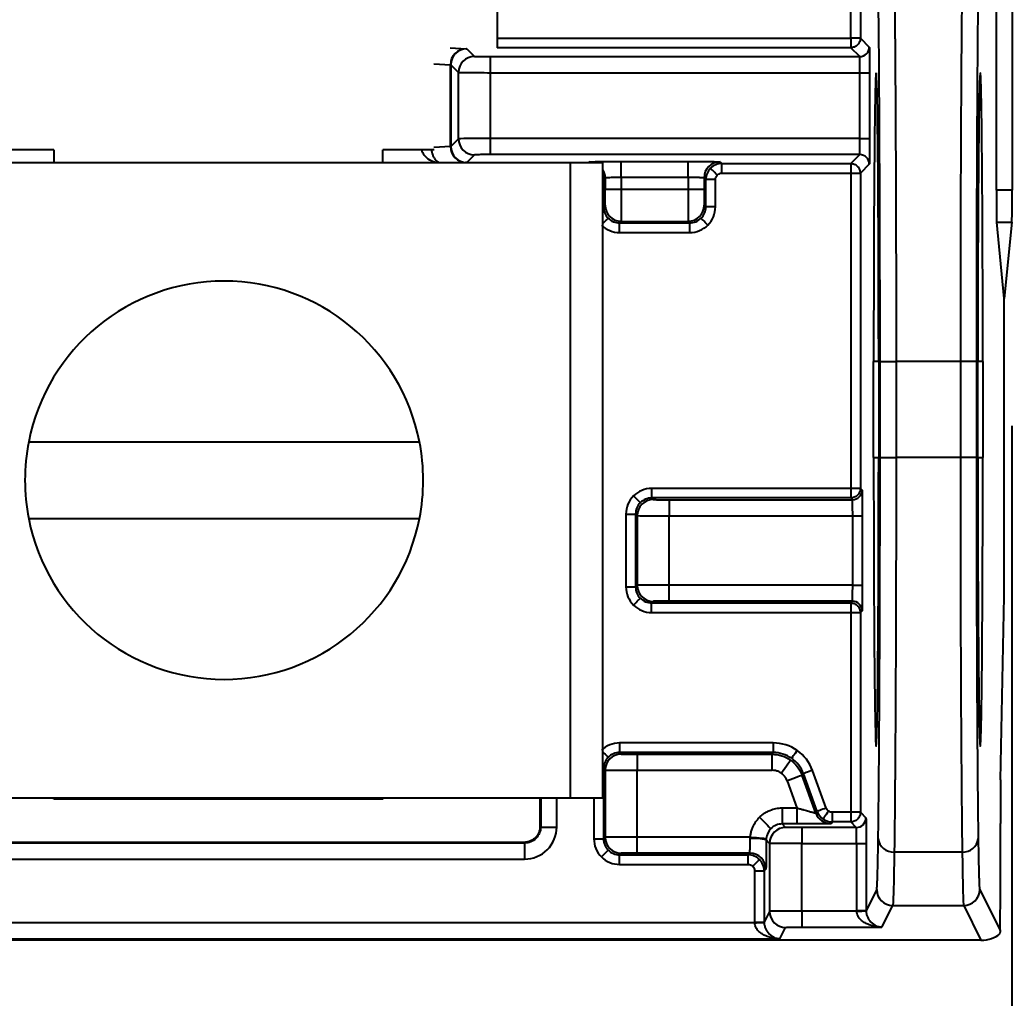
# Model space of a CAD drawing. Header units: inches. Extents: x 897.4 to 914.4, y -8.5 to 2.5.
# Drawn here: x 903.732 to 904.341, y -1.796 to -1.196 of the extents above; entities that cross this region are included whole.
import ezdxf

# ---------------------------------------------------------------- set-up
doc = ezdxf.new("R2010")
doc.units = ezdxf.units.IN
doc.header["$LTSCALE"] = 4
doc.header["$MEASUREMENT"] = 0
doc.layers.get('0').update_dxf_attribs({"linetype": 'CONTINUOUS'})
doc.layers.get('DEFPOINTS').update_dxf_attribs({"linetype": 'CONTINUOUS'})
doc.layers.add('DIMENSIONS', color=140, linetype='CONTINUOUS')
doc.styles.get("Standard").update_dxf_attribs({"font": 'romans.shx'})
doc.dimstyles.get("Standard").update_dxf_attribs({"dimtxt": 0.15, "dimasz": 0.18, "dimexe": 0.0625, "dimexo": 0.125, "dimgap": 0.0625, "dimtad": 0, "dimtih": 1, "dimtoh": 1, "dimzin": 0, "dimdsep": 46, "dimtxsty": 'Standard', "dimcen": 0.09, "dimadec": 0, "dimazin": 0, "dimtfac": 1, "dimtofl": 0, "dimtmove": 0, "dimatfit": 3, "dimfxl": 1, "dimtolj": 1, "dimtzin": 0, "dimarcsym": 0})

# ---------------------------------------------------------------- blocks, each defined once
blk = doc.blocks.new('*D8')
at = {"layer": 'DEFPOINTS', "color": 0}
for p in [(904.34103, -1.3197), (901.40848, -1.3252), (904.34103, -3.02097)]:
    blk.add_point(p, dxfattribs=at)
at = {"layer": 'DIMENSIONS', "color": 0, "lineweight": -2}
for p, q in [((904.34103, -1.4447), (904.34103, -3.08347)), ((901.40848, -1.4502), (901.40848, -3.08347)), ((901.58848, -3.02097), (902.40511, -3.02097)), ((904.16103, -3.02097), (903.3444, -3.02097))]:
    blk.add_line(p, q, dxfattribs=at)
at = {"layer": 'DIMENSIONS', "color": 0}
for points in [[(901.58848, -2.99097), (901.58848, -3.05097), (901.40848, -3.02097)], [(904.16103, -2.99097), (904.16103, -3.05097), (904.34103, -3.02097)]]:
    blk.add_solid(points, dxfattribs=at)
at = {"layer": 'DIMENSIONS', "color": 0, "insert": (902.87475, -3.02097), "char_height": 0.15, "attachment_point": 5}
blk.add_mtext('\\A1;2.93\\P [74.5]', dxfattribs=at)

msp = doc.modelspace()

# ---------------------------------------------------------------- linework, layer by layer
for p, q in [((904.24209, -1.20674), (904.24209, -1.07102)), ((904.248, -1.07102), (904.248, -1.20674)), ((904.33154, -1.30009), (904.33154, -1.14198)), ((904.34119, -1.14198), (904.34119, -1.30009)), ((904.02509, -1.18403), (904.02509, -1.21273)), ((904.02509, -1.20674), (904.24209, -1.20674)), ((904.248, -1.20674), (904.24209, -1.20674)), ((904.24209, -1.20674), (904.24209, -1.21264)), ((904.248, -1.20674), (904.25348, -1.21222)), ((903.9961, -1.21273), (904.00606, -1.21331)), ((904.00638, -1.21335), (904.01108, -1.21804)), ((904.02092, -1.22797), (904.02092, -1.21813)), ((904.02092, -1.21813), (904.24758, -1.21813)), ((904.24209, -1.21264), (904.02509, -1.21264)), ((904.24758, -1.21813), (904.24209, -1.21264)), ((903.98616, -1.22256), (903.99632, -1.22315)), ((903.99632, -1.27325), (903.99632, -1.22315)), ((903.99654, -1.22319), (904.00123, -1.22789)), ((903.99654, -1.22319), (903.99654, -1.27321)), ((904.00123, -1.26851), (904.00123, -1.22789)), ((904.02092, -1.26843), (904.02092, -1.22797)), ((904.02092, -1.22797), (904.24772, -1.22797)), ((904.24772, -1.22797), (904.25362, -1.22797)), ((904.24772, -1.26843), (904.24772, -1.22797)), ((904.25362, -1.22797), (904.25362, -1.26843)), ((903.99632, -1.27325), (903.98616, -1.27384)), ((904.00123, -1.26851), (903.99654, -1.27321)), ((904.24772, -1.26843), (904.02092, -1.26843)), ((904.02092, -1.27827), (904.02092, -1.26843)), ((904.24772, -1.26843), (904.25362, -1.26843)), ((903.75285, -1.27537), (903.72138, -1.27537)), ((903.75285, -1.27537), (903.75285, -1.28312)), ((903.98628, -1.27537), (903.95482, -1.27537)), ((903.95482, -1.28312), (903.95482, -1.27537)), ((904.01108, -1.27836), (904.00638, -1.28305)), ((904.24758, -1.27827), (904.02092, -1.27827)), ((904.24209, -1.28376), (904.24758, -1.27827)), ((903.64495, -1.28312), (904.0698, -1.28312)), ((904.00606, -1.28309), (904.00548, -1.28312)), ((904.0698, -1.28312), (904.0698, -1.67312)), ((904.0698, -1.28312), (904.08987, -1.28312)), ((904.08109, -1.28312), (904.08152, -1.28269)), ((904.08987, -1.67312), (904.08987, -1.28312)), ((904.10121, -1.28252), (904.14218, -1.28252)), ((904.10121, -1.29236), (904.10121, -1.28252)), ((904.14218, -1.29236), (904.14218, -1.28252)), ((904.16187, -1.28269), (904.16293, -1.28376)), ((904.16293, -1.28376), (904.24209, -1.28376)), ((904.16293, -1.28966), (904.16293, -1.28376)), ((904.24209, -1.28376), (904.24209, -1.28966)), ((904.25348, -1.28418), (904.248, -1.28966)), ((904.16293, -1.28966), (904.24209, -1.28966)), ((904.24209, -1.28966), (904.248, -1.28966)), ((904.24209, -1.28966), (904.24209, -1.48312)), ((904.248, -1.28966), (904.248, -1.48312)), ((904.08987, -1.2936), (904.0903, -1.2936)), ((904.09137, -1.29253), (904.0903, -1.2936)), ((904.0903, -1.2936), (904.0903, -1.31035)), ((904.09137, -1.29253), (904.09137, -1.29953)), ((904.14218, -1.29236), (904.10121, -1.29236)), ((904.10121, -1.29236), (904.10121, -1.29953)), ((904.14218, -1.29236), (904.14218, -1.29953)), ((904.15202, -1.29253), (904.15202, -1.29953)), ((904.15309, -1.2936), (904.15202, -1.29253)), ((904.15309, -1.31035), (904.15309, -1.2936)), ((904.159, -1.2936), (904.15309, -1.2936)), ((904.159, -1.31035), (904.159, -1.2936)), ((904.09137, -1.29953), (904.10121, -1.29953)), ((904.10121, -1.29953), (904.14218, -1.29953)), ((904.14218, -1.29953), (904.15202, -1.29953)), ((904.34119, -1.30009), (904.33154, -1.30009)), ((904.0903, -1.31035), (904.09128, -1.30937)), ((904.15211, -1.30937), (904.15309, -1.31035)), ((904.08987, -1.31035), (904.0903, -1.31035)), ((904.159, -1.31035), (904.15309, -1.31035)), ((904.10014, -1.3202), (904.10112, -1.31922)), ((904.10014, -1.3202), (904.14325, -1.3202)), ((904.10014, -1.3261), (904.10014, -1.3202)), ((904.10112, -1.31922), (904.14227, -1.31922)), ((904.14227, -1.31922), (904.14325, -1.3202)), ((904.14325, -1.3261), (904.14325, -1.3202)), ((904.33636, -1.36649), (904.3317, -1.3197)), ((904.3317, -1.3197), (904.34103, -1.3197)), ((904.34103, -1.3197), (904.33636, -1.36649)), ((904.10014, -1.3261), (904.14325, -1.3261)), ((904.33636, -1.5227), (904.33636, -1.36649)), ((904.25615, -1.46425), (904.25615, -1.4052)), ((904.25924, -1.4052), (904.25615, -1.4052)), ((904.25924, -1.4052), (904.25924, -1.46425)), ((904.2601, -1.46425), (904.2601, -1.4052)), ((904.2601, -1.4052), (904.26994, -1.4052)), ((904.26994, -1.4052), (904.26994, -1.46425)), ((904.30938, -1.4052), (904.26994, -1.4052)), ((904.30938, -1.4052), (904.30938, -1.46425)), ((904.31922, -1.4052), (904.30938, -1.4052)), ((904.31922, -1.4052), (904.31922, -1.46425)), ((904.32008, -1.46425), (904.32008, -1.4052)), ((904.32317, -1.4052), (904.32008, -1.4052)), ((904.32317, -1.4052), (904.32317, -1.46425)), ((903.73743, -1.4545), (903.97731, -1.4545)), ((904.25615, -1.46425), (904.25924, -1.46425)), ((904.2601, -1.46425), (904.26994, -1.46425)), ((904.30938, -1.46425), (904.26994, -1.46425)), ((904.31922, -1.46425), (904.30938, -1.46425)), ((904.32008, -1.46425), (904.32317, -1.46425)), ((904.11985, -1.48312), (904.11985, -1.48902)), ((904.24209, -1.48312), (904.11985, -1.48312)), ((904.24209, -1.48312), (904.24209, -1.48902)), ((904.248, -1.48312), (904.24209, -1.48312)), ((904.248, -1.48312), (904.24907, -1.48418)), ((904.11985, -1.48902), (904.12083, -1.49)), ((904.24209, -1.48902), (904.11985, -1.48902)), ((904.13067, -1.49009), (904.13067, -1.49993)), ((904.13067, -1.49009), (904.24316, -1.49009)), ((904.24316, -1.49009), (904.24209, -1.48902)), ((903.97731, -1.50174), (903.73743, -1.50174)), ((904.1041, -1.49886), (904.1041, -1.5436)), ((904.1041, -1.49886), (904.11001, -1.49886)), ((904.11001, -1.49886), (904.11099, -1.49985)), ((904.11001, -1.49886), (904.11001, -1.5436)), ((904.11099, -1.49985), (904.11099, -1.54262)), ((904.13067, -1.49993), (904.2433, -1.49993)), ((904.13067, -1.54253), (904.13067, -1.49993)), ((904.2433, -1.54253), (904.2433, -1.49993)), ((904.2433, -1.49993), (904.2492, -1.49993)), ((904.2492, -1.49993), (904.2492, -1.54253)), ((904.1041, -1.5436), (904.11001, -1.5436)), ((904.11099, -1.54262), (904.11001, -1.5436)), ((904.2433, -1.54253), (904.13067, -1.54253)), ((904.13067, -1.55237), (904.13067, -1.54253)), ((904.2433, -1.54253), (904.2492, -1.54253)), ((904.12083, -1.55246), (904.11985, -1.55344)), ((904.11985, -1.55344), (904.24209, -1.55344)), ((904.11985, -1.55935), (904.11985, -1.55344)), ((904.24316, -1.55237), (904.13067, -1.55237)), ((904.24209, -1.55344), (904.24316, -1.55237)), ((904.24209, -1.55344), (904.24209, -1.55935)), ((904.33411, -1.66207), (904.33621, -1.54946)), ((904.11985, -1.55935), (904.24209, -1.55935)), ((904.24209, -1.55935), (904.248, -1.55935)), ((904.24209, -1.55935), (904.24209, -1.68194)), ((904.24907, -1.55828), (904.248, -1.55935)), ((904.248, -1.55935), (904.248, -1.68194)), ((904.10014, -1.63935), (904.10014, -1.64525)), ((904.19454, -1.63935), (904.10014, -1.63935)), ((904.19454, -1.63935), (904.19454, -1.64525)), ((904.10014, -1.64525), (904.10112, -1.64623)), ((904.19454, -1.64525), (904.10014, -1.64525)), ((904.11097, -1.64632), (904.11097, -1.65616)), ((904.11097, -1.64632), (904.19379, -1.64632)), ((904.19379, -1.64632), (904.19454, -1.64525)), ((904.19379, -1.65616), (904.19379, -1.64632)), ((904.08987, -1.65509), (904.0903, -1.65509)), ((904.0903, -1.65509), (904.09128, -1.65608)), ((904.0903, -1.65509), (904.0903, -1.6982)), ((904.09128, -1.65608), (904.09128, -1.69722)), ((904.11097, -1.69713), (904.11097, -1.65616)), ((904.11097, -1.65616), (904.19379, -1.65616)), ((904.22702, -1.67935), (904.21859, -1.65618)), ((904.20304, -1.66264), (904.20908, -1.67924)), ((904.21229, -1.65927), (904.21304, -1.6582)), ((904.22072, -1.68243), (904.21229, -1.65927)), ((904.22147, -1.68137), (904.21304, -1.6582)), ((903.64495, -1.67312), (904.0698, -1.67312)), ((903.75285, -1.67379), (903.75285, -1.67312)), ((903.95482, -1.67379), (903.75285, -1.67379)), ((903.95482, -1.67312), (903.95482, -1.67379)), ((904.0513, -1.67312), (904.0513, -1.69055)), ((904.05173, -1.67312), (904.05173, -1.69098)), ((904.06157, -1.69098), (904.06157, -1.67312)), ((904.0698, -1.67312), (904.08987, -1.67312)), ((904.08439, -1.67312), (904.08439, -1.6982)), ((904.20002, -1.67924), (904.20002, -1.68908)), ((904.20002, -1.67924), (904.20908, -1.67924)), ((904.20908, -1.67924), (904.20908, -1.68908)), ((904.22072, -1.68243), (904.22147, -1.68137)), ((904.23072, -1.68194), (904.23072, -1.68784)), ((904.24209, -1.68194), (904.23072, -1.68194)), ((904.24209, -1.68194), (904.24209, -1.68784)), ((904.248, -1.68194), (904.24209, -1.68194)), ((904.248, -1.68194), (904.25142, -1.68536)), ((904.0513, -1.69055), (904.05173, -1.69098)), ((904.05173, -1.69098), (904.06157, -1.69098)), ((904.20212, -1.69118), (904.20002, -1.68908)), ((904.20908, -1.68908), (904.20002, -1.68908)), ((904.21197, -1.69126), (904.21197, -1.70111)), ((904.24552, -1.69126), (904.21197, -1.69126)), ((904.23072, -1.68784), (904.22997, -1.68891)), ((904.24209, -1.68784), (904.23072, -1.68784)), ((904.24552, -1.69126), (904.24209, -1.68784)), ((904.33396, -1.72724), (904.33396, -1.68883)), ((904.08439, -1.6982), (904.0903, -1.6982)), ((904.09128, -1.69722), (904.0903, -1.6982)), ((904.18042, -1.69713), (904.11097, -1.69713)), ((904.11097, -1.70698), (904.11097, -1.69713)), ((904.19228, -1.70102), (904.19018, -1.69892)), ((904.04189, -1.70082), (903.66577, -1.70082)), ((904.04146, -1.70039), (903.6662, -1.70039)), ((904.04189, -1.70082), (904.04146, -1.70039)), ((904.04189, -1.70082), (904.04189, -1.71067)), ((904.19228, -1.70102), (904.19228, -1.74275)), ((904.21197, -1.70111), (904.24565, -1.70111)), ((904.21197, -1.74258), (904.21197, -1.70111)), ((904.24565, -1.70111), (904.24565, -1.74231)), ((904.24565, -1.70111), (904.25156, -1.70111)), ((904.25156, -1.70111), (904.25156, -1.74231)), ((903.66577, -1.71067), (904.04189, -1.71067)), ((904.10112, -1.70706), (904.10014, -1.70804)), ((904.10014, -1.70804), (904.1791, -1.70804)), ((904.10014, -1.71395), (904.10014, -1.70804)), ((904.18017, -1.70698), (904.11097, -1.70698)), ((904.1791, -1.70804), (904.18017, -1.70698)), ((904.1791, -1.71395), (904.1791, -1.70804)), ((904.31051, -1.70631), (904.26881, -1.70631)), ((904.10014, -1.71395), (904.1791, -1.71395)), ((904.18304, -1.71788), (904.18304, -1.74943)), ((904.18304, -1.71788), (904.18894, -1.71788)), ((904.19001, -1.71682), (904.18894, -1.71788)), ((904.18894, -1.71788), (904.18894, -1.74943)), ((904.25804, -1.72934), (904.25156, -1.74231)), ((904.32127, -1.72934), (904.3338, -1.7544)), ((904.24565, -1.74231), (904.25156, -1.74231)), ((904.24566, -1.74258), (904.24565, -1.74231)), ((904.26127, -1.75242), (904.26789, -1.73918)), ((904.26789, -1.73918), (904.31143, -1.73918)), ((904.31143, -1.73918), (904.32204, -1.76041)), ((904.19228, -1.74275), (904.18894, -1.74943)), ((904.24566, -1.74258), (904.21197, -1.74258)), ((904.21197, -1.74258), (904.21197, -1.75242)), ((904.18304, -1.7497), (903.52462, -1.7497)), ((904.18304, -1.7497), (904.18304, -1.74943)), ((904.18304, -1.74943), (904.18894, -1.74943)), ((904.19865, -1.75954), (904.20212, -1.75259)), ((904.21197, -1.75242), (904.26127, -1.75242)), ((904.32204, -1.76041), (903.38562, -1.76041)), ((903.50901, -1.75954), (904.19865, -1.75954))]:
    msp.add_line(p, q)
at = {"flags": 128}
for points in [[(904.08441, -1.28312), (904.08344, -1.28288), (904.08152, -1.28269)], [(904.16015, -1.29081), (904.15934, -1.29001), (904.15856, -1.28923), (904.15784, -1.28851), (904.15721, -1.28788), (904.15669, -1.28736), (904.15631, -1.28697), (904.15606, -1.28673), (904.15597, -1.28664)], [(904.08987, -1.32062), (904.09059, -1.3199), (904.09131, -1.31919), (904.09194, -1.31856), (904.09246, -1.31804), (904.09285, -1.31765), (904.09309, -1.3174), (904.09318, -1.31731)], [(904.15438, -1.32149), (904.15358, -1.32068), (904.1528, -1.3199), (904.15208, -1.31919), (904.15145, -1.31856), (904.15093, -1.31804), (904.15054, -1.31765), (904.1503, -1.3174), (904.15021, -1.31731)], [(904.10871, -1.48773), (904.10952, -1.48854), (904.1103, -1.48932), (904.11102, -1.49003), (904.11165, -1.49066), (904.11217, -1.49118), (904.11256, -1.49157), (904.1128, -1.49182), (904.11289, -1.49191)], [(904.10871, -1.55473), (904.10952, -1.55393), (904.1103, -1.55315), (904.11102, -1.55243), (904.11165, -1.5518), (904.11217, -1.55128), (904.11256, -1.55089), (904.1128, -1.55065), (904.11289, -1.55056)], [(904.08987, -1.64483), (904.09059, -1.64555), (904.09131, -1.64626), (904.09194, -1.64689), (904.09246, -1.64741), (904.09285, -1.6478), (904.09309, -1.64805), (904.09318, -1.64813)], [(904.20922, -1.64397), (904.20856, -1.64491), (904.20793, -1.64581), (904.20735, -1.64665), (904.20684, -1.64738), (904.20641, -1.64798), (904.2061, -1.64843), (904.2059, -1.64871), (904.20583, -1.64881)], [(904.19944, -1.65794), (904.20053, -1.65638), (904.20159, -1.65487), (904.20256, -1.65349), (904.20341, -1.65227), (904.20411, -1.65127), (904.20464, -1.65052), (904.20497, -1.65005), (904.20508, -1.64988)], [(904.21859, -1.65618), (904.21751, -1.65658), (904.21647, -1.65695), (904.21552, -1.6573), (904.21468, -1.65761), (904.21399, -1.65786), (904.21347, -1.65805), (904.21315, -1.65816), (904.21304, -1.6582)], [(904.21229, -1.65927), (904.2121, -1.65934), (904.21156, -1.65953), (904.2107, -1.65985), (904.20955, -1.66027), (904.20816, -1.66078), (904.20656, -1.66136), (904.20484, -1.66198), (904.20304, -1.66264)], [(904.22702, -1.67935), (904.22594, -1.67974), (904.2249, -1.68011), (904.22395, -1.68046), (904.22311, -1.68077), (904.22242, -1.68102), (904.2219, -1.68121), (904.22158, -1.68132), (904.22147, -1.68137)], [(904.22846, -1.68122), (904.2278, -1.68216), (904.22717, -1.68306), (904.22659, -1.6839), (904.22608, -1.68463), (904.22565, -1.68523), (904.22534, -1.68568), (904.22514, -1.68596), (904.22507, -1.68606)], [(904.1861, -1.685), (904.18745, -1.68635), (904.18875, -1.68764), (904.18994, -1.68884), (904.191, -1.68989), (904.19186, -1.69076), (904.19251, -1.69141), (904.19292, -1.69181), (904.19306, -1.69196)], [(904.18042, -1.69713), (904.18232, -1.69731), (904.18415, -1.69747), (904.18584, -1.69763), (904.18732, -1.69776), (904.18854, -1.69787), (904.18945, -1.69796), (904.19002, -1.69801), (904.19022, -1.69803)], [(904.08901, -1.70934), (904.08981, -1.70853), (904.09059, -1.70775), (904.09131, -1.70703), (904.09194, -1.7064), (904.09246, -1.70588), (904.09285, -1.70549), (904.09309, -1.70525), (904.09318, -1.70516)], [(904.18189, -1.7151), (904.18269, -1.71429), (904.18347, -1.71351), (904.18419, -1.7128), (904.18482, -1.71217), (904.18534, -1.71165), (904.18573, -1.71126), (904.18597, -1.71101), (904.18606, -1.71093)], [(904.24566, -1.74258), (904.2468, -1.74256), (904.2479, -1.74254), (904.24892, -1.74253), (904.24981, -1.74251), (904.25055, -1.7425), (904.2511, -1.74249), (904.25144, -1.74248), (904.25156, -1.74248)], [(904.18304, -1.7497), (904.18419, -1.74968), (904.18529, -1.74966), (904.18631, -1.74965), (904.1872, -1.74963), (904.18793, -1.74962), (904.18848, -1.74961), (904.18882, -1.7496), (904.18895, -1.7496)]]:
    msp.add_lwpolyline(points, dxfattribs=at)
for centre, radius, start, end in [((904.24758, -1.21222), 0.00591, 270.00452, 359.99513), ((904.00612, -1.22312), 0.0098, 90.4061, 180.22883), ((904.00638, -1.22319), 0.00984, 90.00554, 179.99467), ((904.01108, -1.22789), 0.00984, 90.00509, 179.99507), ((904.00612, -1.27329), 0.0098, 179.77074, 269.59389), ((904.00638, -1.27321), 0.00984, 180.00551, 269.99428), ((904.01108, -1.26851), 0.00984, 180.00536, 269.99448), ((904.24758, -1.28418), 0.00591, 0.00487, 89.99548), ((904.16187, -1.29253), 0.00984, 90.00552, 179.99465), ((904.08152, -1.29253), 0.00984, 0.00464, 31.9535), ((904.10112, -1.30937), 0.00984, 180.0051, 269.99515), ((904.14227, -1.30937), 0.00984, 270.00486, 359.99488), ((903.85737, -1.47812), 0.12224, 11.14174, 168.85826), ((903.85737, -1.47812), 0.12224, 168.85826, 191.14174), ((903.85737, -1.47812), 0.12224, 348.85826, 11.14174), ((904.24316, -1.48418), 0.00591, 270.00455, 359.995), ((904.12083, -1.49985), 0.00984, 90.00553, 179.99463), ((903.85737, -1.47812), 0.12224, 191.14174, 348.85826), ((904.12083, -1.54262), 0.00984, 180.00513, 269.99514), ((904.24316, -1.55828), 0.00591, 0.005, 89.99473), ((904.10112, -1.65608), 0.00984, 90.00485, 179.9949), ((904.22997, -1.67906), 0.00984, 200.003, 269.99713), ((904.24552, -1.68536), 0.00591, 270.00527, 359.995), ((904.20213, -1.70102), 0.00984, 90.00486, 179.99487), ((904.10112, -1.69722), 0.00984, 180.00492, 269.99491), ((904.18273, -1.72639), 0.02846, 74.82, 94.81583), ((904.26817, -1.69709), 0.00924, 185.39719, 274.00359), ((904.31115, -1.69709), 0.00924, 265.99634, 354.60293), ((904.18017, -1.71682), 0.00984, 0.00511, 89.99515), ((904.26789, -1.72934), 0.00984, 180.01364, 269.99303), ((904.31143, -1.72934), 0.00984, 270.00692, 359.98647), ((904.20213, -1.74275), 0.00984, 180.01327, 269.99298)]:
    msp.add_arc(centre, radius, start, end)
for centre, major_axis, ratio, start_param, end_param in [((904.25769, -1.4052), (0, 0.17717), 0.008727, 0, 1.570796), ((904.25769, -1.4052), (0, 0.17717), 0.008727, 4.712389, 6.283185), ((904.32162, -1.4052), (0, 0.17717), 0.008727, 0, 1.570796), ((904.32162, -1.4052), (0, 0.17717), 0.008727, 4.712389, 6.283185), ((904.33171, -1.30009), (0, 0.01969), 0.008727, 1.570796, 3.054323), ((904.34101, -1.30009), (0, 0.01969), 0.008727, 3.228862, 4.712389), ((904.25769, -1.46425), (0, 0.17717), 0.008727, 1.570796, 4.712389), ((904.32162, -1.46425), (0, 0.17717), 0.008727, 1.570796, 4.712389), ((904.33611, -1.5227), (0, 0.02953), 0.008727, 3.577925, 4.712389), ((904.33422, -1.68883), (0, 0.02953), 0.008727, 0.436332, 1.570796), ((904.3337, -1.72724), (0, 0.02953), 0.008727, 3.544571, 4.712389), ((904.3245, -1.75548), (0.01012, 0.00152), 0.462497, 4.398132, 5.706334)]:
    msp.add_ellipse(centre, major_axis=major_axis, ratio=ratio, start_param=start_param, end_param=end_param)
for points, knots in [([(904.26766, -1.12016), (904.26769, -1.12038), (904.26775, -1.12082), (904.26784, -1.12195), (904.26792, -1.12341), (904.268, -1.12519), (904.26808, -1.12728), (904.26816, -1.12965), (904.26824, -1.13229), (904.26831, -1.13517), (904.26838, -1.13828), (904.26845, -1.14159), (904.26852, -1.14508), (904.26858, -1.14875), (904.26865, -1.15256), (904.26871, -1.15651), (904.26877, -1.16057), (904.26883, -1.16473), (904.26888, -1.16898), (904.26893, -1.17329), (904.26898, -1.17766), (904.26903, -1.18207), (904.26908, -1.18651), (904.26912, -1.19096), (904.26917, -1.19541), (904.26921, -1.19985), (904.26924, -1.20427), (904.26931, -1.21266), (904.26941, -1.22552), (904.26952, -1.24353), (904.26962, -1.26234), (904.2697, -1.28182), (904.26978, -1.30183), (904.26984, -1.32223), (904.26988, -1.34288), (904.26992, -1.36366), (904.26994, -1.38445), (904.26994, -1.39831), (904.26994, -1.4052)], [0, 0, 0, 0, 0.024358, 0.048306, 0.071844, 0.094972, 0.11769, 0.139997, 0.161895, 0.183383, 0.204461, 0.225129, 0.245387, 0.265235, 0.284673, 0.303701, 0.322319, 0.340527, 0.358325, 0.375713, 0.392691, 0.409259, 0.425417, 0.441165, 0.456503, 0.471431, 0.485948, 0.500056, 0.552343, 0.604121, 0.655389, 0.706147, 0.756396, 0.806136, 0.855366, 0.904087, 0.952298, 1, 1, 1, 1]), ([(904.31165, -1.12016), (904.31135, -1.12205), (904.31105, -1.13086), (904.3105, -1.1611), (904.31025, -1.18252), (904.30983, -1.23492), (904.30966, -1.26588), (904.30943, -1.33297), (904.30938, -1.36907), (904.30938, -1.4052)], [0, 0, 0, 0, 0.25, 0.25, 0.5, 0.5, 0.75, 0.75, 1, 1, 1, 1]), ([(904.2601, -1.4052), (904.2601, -1.40193), (904.2601, -1.3954), (904.26009, -1.38562), (904.26009, -1.37587), (904.26007, -1.36614), (904.26005, -1.35119), (904.26001, -1.33116), (904.25994, -1.30626), (904.25985, -1.28194), (904.25969, -1.25039), (904.25945, -1.21423), (904.25915, -1.18436), (904.25888, -1.16501), (904.25867, -1.15307), (904.25846, -1.14355), (904.25827, -1.13734), (904.2581, -1.13347), (904.25796, -1.13112), (904.25787, -1.13036), (904.25782, -1.12998)], [0, 0, 0, 0, 0.023446, 0.046851, 0.070245, 0.093658, 0.11712, 0.178916, 0.240761, 0.304953, 0.369193, 0.499999, 0.630807, 0.695, 0.759242, 0.82104, 0.882887, 0.921936, 0.960928, 1, 1, 1, 1]), ([(904.3215, -1.12998), (904.32147, -1.13019), (904.32141, -1.1306), (904.32133, -1.13165), (904.32124, -1.13302), (904.32116, -1.13475), (904.32103, -1.13794), (904.32086, -1.14355), (904.32064, -1.15306), (904.32044, -1.165), (904.32017, -1.18435), (904.31987, -1.21423), (904.31962, -1.25038), (904.31947, -1.28193), (904.31937, -1.30625), (904.3193, -1.33115), (904.31926, -1.3533), (904.31923, -1.3726), (904.31922, -1.38887), (904.31922, -1.39975), (904.31922, -1.4052)], [0, 0, 0, 0, 0.023447, 0.046853, 0.070248, 0.093662, 0.117124, 0.178923, 0.240769, 0.304962, 0.369204, 0.500011, 0.630818, 0.69501, 0.75925, 0.821046, 0.882891, 0.921939, 0.96093, 1, 1, 1, 1]), ([(904.248, -1.20674), (904.24796, -1.20726), (904.24789, -1.20821), (904.2474, -1.20942), (904.24685, -1.21028), (904.24592, -1.21134), (904.24468, -1.21215), (904.24337, -1.21253), (904.24274, -1.21261), (904.24238, -1.21264), (904.2422, -1.21264), (904.24209, -1.21264)], [0, 0, 0, 0, 0.167515, 0.306819, 0.417844, 0.500535, 0.759523, 0.883187, 0.942553, 0.965773, 1, 1, 1, 1]), ([(904.25348, -1.21222), (904.25349, -1.21225), (904.2535, -1.21231), (904.25352, -1.21271), (904.25355, -1.21378), (904.25358, -1.21598), (904.2536, -1.21929), (904.25361, -1.22208), (904.25362, -1.22501), (904.25362, -1.22698), (904.25362, -1.22797)], [0, 0, 0, 0, 0.079743, 0.159521, 0.240575, 0.499392, 0.627985, 0.759573, 0.879062, 1, 1, 1, 1]), ([(904.00606, -1.21331), (904.00615, -1.21332), (904.00633, -1.21333), (904.00636, -1.21334), (904.00638, -1.21335)], [0, 0, 0, 0, 0.5, 1, 1, 1, 1]), ([(904.01108, -1.21804), (904.01111, -1.21805), (904.01119, -1.21806), (904.01177, -1.21808), (904.01269, -1.21809), (904.01395, -1.2181), (904.01549, -1.21812), (904.01723, -1.21812), (904.01907, -1.21813), (904.0203, -1.21813), (904.02092, -1.21813)], [0, 0, 0, 0, 0.1269752, 0.2493619, 0.3721542, 0.5002988, 0.6286582, 0.7600085, 0.8792813, 1, 1, 1, 1]), ([(904.24772, -1.22797), (904.24769, -1.22541), (904.24767, -1.22286), (904.24762, -1.21922), (904.2476, -1.21815), (904.24758, -1.21813)], [0, 0, 0, 0, 0.5, 0.5, 1, 1, 1, 1]), ([(904.00123, -1.22789), (904.00128, -1.22791), (904.00342, -1.22793), (904.0107, -1.22796), (904.01578, -1.22797), (904.02092, -1.22797)], [0, 0, 0, 0, 0.5, 0.5, 1, 1, 1, 1]), ([(904.02092, -1.26843), (904.01578, -1.26843), (904.0107, -1.26844), (904.00342, -1.26847), (904.00128, -1.26849), (904.00123, -1.26851)], [0, 0, 0, 0, 0.5, 0.5, 1, 1, 1, 1]), ([(904.24758, -1.27827), (904.2476, -1.27825), (904.24762, -1.27718), (904.24767, -1.27354), (904.24769, -1.27099), (904.24772, -1.26843)], [0, 0, 0, 0, 0.5, 0.5, 1, 1, 1, 1]), ([(904.25362, -1.26843), (904.25362, -1.26908), (904.25362, -1.27039), (904.25362, -1.27233), (904.25361, -1.2756), (904.25359, -1.27891), (904.25356, -1.28163), (904.25354, -1.28308), (904.25351, -1.284), (904.25349, -1.28412), (904.25348, -1.28418)], [0, 0, 0, 0, 0.07974, 0.159515, 0.240566, 0.49938, 0.627973, 0.759565, 0.879058, 1, 1, 1, 1]), ([(903.98715, -1.28312), (903.98561, -1.28254), (903.98338, -1.2817), (903.98095, -1.27957), (903.9797, -1.27782), (903.97898, -1.27639), (903.97888, -1.27554), (903.97886, -1.27537)], [0, 0, 0, 0, 0.439876, 0.637135, 0.809245, 0.961021, 1, 1, 1, 1]), ([(903.98462, -1.27537), (903.98463, -1.27552), (903.98468, -1.27636), (903.98508, -1.27778), (903.9858, -1.27954), (903.98722, -1.28163), (903.98856, -1.28296), (903.98957, -1.28321), (903.98965, -1.28323)], [0, 0, 0, 0, 0.034015, 0.178651, 0.342683, 0.530685, 0.960687, 1, 1, 1, 1]), ([(904.02092, -1.27827), (904.02027, -1.27827), (904.01899, -1.27827), (904.01715, -1.27828), (904.01545, -1.27829), (904.01394, -1.2783), (904.01266, -1.27831), (904.01176, -1.27832), (904.01119, -1.27834), (904.01111, -1.27835), (904.01108, -1.27836)], [0, 0, 0, 0, 0.12697, 0.249353, 0.372143, 0.500287, 0.628647, 0.76, 0.879277, 1, 1, 1, 1]), ([(904.00638, -1.28305), (904.00636, -1.28306), (904.00633, -1.28307), (904.00615, -1.28308), (904.00606, -1.28309)], [0, 0, 0, 0, 0.5, 1, 1, 1, 1]), ([(904.08152, -1.28269), (904.08156, -1.28268), (904.08163, -1.28267), (904.08213, -1.28265), (904.08306, -1.28262), (904.08469, -1.2826), (904.08723, -1.28257), (904.09036, -1.28255), (904.09384, -1.28253), (904.09751, -1.28252), (904.09997, -1.28252), (904.10121, -1.28252)], [0, 0, 0, 0, 0.079634, 0.159304, 0.240247, 0.368664, 0.500074, 0.628491, 0.759901, 0.879227, 1, 1, 1, 1]), ([(904.14218, -1.28252), (904.143, -1.28252), (904.14463, -1.28252), (904.14705, -1.28252), (904.14988, -1.28253), (904.153, -1.28255), (904.15611, -1.28257), (904.15869, -1.2826), (904.16049, -1.28263), (904.16164, -1.28266), (904.16179, -1.28268), (904.16187, -1.28269)], [0, 0, 0, 0, 0.079631, 0.159298, 0.240238, 0.368653, 0.500062, 0.62848, 0.759892, 0.879223, 1, 1, 1, 1]), ([(904.24209, -1.28376), (904.2422, -1.28376), (904.24237, -1.28376), (904.24273, -1.28379), (904.24337, -1.28387), (904.24469, -1.28425), (904.2462, -1.28526), (904.24765, -1.28716), (904.24787, -1.28871), (904.248, -1.28966)], [0, 0, 0, 0, 0.0326707, 0.0576054, 0.1171349, 0.2411405, 0.5008426, 0.6945001, 1, 1, 1, 1]), ([(904.0903, -1.2936), (904.09028, -1.29295), (904.09025, -1.29203), (904.08996, -1.29116), (904.08987, -1.2909)], [0, 0, 0, 0, 0.703653, 1, 1, 1, 1]), ([(904.10121, -1.29236), (904.10055, -1.29236), (904.09914, -1.29236), (904.09702, -1.29238), (904.09492, -1.2924), (904.09307, -1.29244), (904.09168, -1.29248), (904.09147, -1.29251), (904.09137, -1.29253)], [0, 0, 0, 0, 0.129436, 0.273791, 0.433046, 0.607181, 0.796174, 1, 1, 1, 1]), ([(904.15202, -1.29253), (904.15198, -1.29252), (904.1519, -1.2925), (904.15135, -1.29247), (904.15055, -1.29245), (904.14954, -1.29242), (904.14839, -1.2924), (904.14715, -1.29239), (904.14587, -1.29238), (904.1446, -1.29237), (904.14337, -1.29236), (904.14257, -1.29236), (904.14218, -1.29236)], [0, 0, 0, 0, 0.1241798, 0.2429908, 0.3564313, 0.4644993, 0.5671931, 0.6645112, 0.7564522, 0.8430147, 0.9241976, 1, 1, 1, 1]), ([(904.09128, -1.30937), (904.09129, -1.30934), (904.0913, -1.30926), (904.09131, -1.30868), (904.09133, -1.30776), (904.09134, -1.3065), (904.09135, -1.30496), (904.09136, -1.30322), (904.09137, -1.30138), (904.09137, -1.30015), (904.09137, -1.29953)], [0, 0, 0, 0, 0.126975, 0.249362, 0.372154, 0.500299, 0.628658, 0.760008, 0.879281, 1, 1, 1, 1]), ([(904.10121, -1.29953), (904.10119, -1.30466), (904.10118, -1.30975), (904.10115, -1.31703), (904.10114, -1.31917), (904.10112, -1.31922)], [0, 0, 0, 0, 0.5, 0.5, 1, 1, 1, 1]), ([(904.14218, -1.29953), (904.14218, -1.30467), (904.14219, -1.30975), (904.14222, -1.31703), (904.14224, -1.31917), (904.14227, -1.31922)], [0, 0, 0, 0, 0.5, 0.5, 1, 1, 1, 1]), ([(904.15202, -1.29953), (904.15202, -1.30018), (904.15202, -1.30146), (904.15203, -1.3033), (904.15204, -1.305), (904.15205, -1.3065), (904.15206, -1.30778), (904.15208, -1.30869), (904.15209, -1.30926), (904.1521, -1.30934), (904.15211, -1.30937)], [0, 0, 0, 0, 0.12697, 0.249353, 0.372143, 0.500287, 0.628647, 0.76, 0.879277, 1, 1, 1, 1]), ([(904.25897, -1.69796), (904.25899, -1.6962), (904.25904, -1.69267), (904.25911, -1.68702), (904.25918, -1.68113), (904.25924, -1.67495), (904.25931, -1.66851), (904.25937, -1.66179), (904.25948, -1.64876), (904.25964, -1.62813), (904.2598, -1.59823), (904.25994, -1.56614), (904.26001, -1.53814), (904.26006, -1.51544), (904.26008, -1.49849), (904.2601, -1.48142), (904.2601, -1.46998), (904.2601, -1.46425)], [0, 0, 0, 0, 0.035248, 0.070388, 0.105464, 0.140521, 0.175603, 0.210755, 0.246021, 0.372981, 0.500017, 0.626976, 0.75401, 0.815613, 0.876986, 0.938369, 1, 1, 1, 1]), ([(904.26994, -1.46425), (904.26994, -1.4679), (904.26994, -1.47523), (904.26993, -1.48625), (904.26992, -1.49733), (904.26991, -1.50845), (904.26989, -1.51961), (904.26987, -1.53076), (904.26984, -1.54191), (904.26982, -1.55301), (904.26978, -1.56406), (904.26974, -1.57503), (904.2697, -1.5859), (904.26966, -1.59664), (904.26961, -1.60723), (904.26956, -1.61765), (904.2695, -1.62786), (904.26944, -1.63785), (904.26937, -1.64758), (904.26931, -1.65704), (904.26923, -1.66619), (904.26916, -1.675), (904.26908, -1.68346), (904.26899, -1.69153), (904.2689, -1.69921), (904.26884, -1.70394), (904.26881, -1.70631)], [0, 0, 0, 0, 0.037868, 0.076065, 0.114594, 0.153452, 0.192641, 0.23216, 0.27201, 0.31219, 0.3527, 0.393541, 0.434712, 0.476213, 0.518045, 0.560207, 0.6027, 0.645523, 0.688676, 0.73216, 0.775974, 0.820118, 0.864593, 0.909398, 0.954534, 1, 1, 1, 1]), ([(904.30938, -1.46425), (904.30938, -1.48833), (904.3094, -1.51241), (904.3095, -1.55903), (904.30958, -1.58157), (904.30978, -1.62369), (904.3099, -1.64326), (904.31018, -1.67819), (904.31033, -1.69355), (904.31051, -1.70631)], [0, 0, 0, 0, 0.25, 0.25, 0.5, 0.5, 0.75, 0.75, 1, 1, 1, 1]), ([(904.31922, -1.46425), (904.31922, -1.46753), (904.31922, -1.47407), (904.31922, -1.48386), (904.31923, -1.49361), (904.31924, -1.50332), (904.31925, -1.51298), (904.31927, -1.5226), (904.31931, -1.54046), (904.31938, -1.56613), (904.31951, -1.59821), (904.31968, -1.62812), (904.31985, -1.65063), (904.31999, -1.66693), (904.3201, -1.67815), (904.32022, -1.6886), (904.32031, -1.69484), (904.32035, -1.69796)], [0, 0, 0, 0, 0.035247, 0.070387, 0.105462, 0.140517, 0.175599, 0.21075, 0.246016, 0.372974, 0.500009, 0.626969, 0.754005, 0.815609, 0.876983, 0.938367, 1, 1, 1, 1]), ([(904.248, -1.48312), (904.24796, -1.48364), (904.24789, -1.48458), (904.2474, -1.48579), (904.24685, -1.48666), (904.24592, -1.48771), (904.24468, -1.48853), (904.24337, -1.48891), (904.24274, -1.48899), (904.24238, -1.48902), (904.2422, -1.48902), (904.24209, -1.48902)], [0, 0, 0, 0, 0.167515, 0.306819, 0.417844, 0.500535, 0.759523, 0.883187, 0.942553, 0.965773, 1, 1, 1, 1]), ([(904.24907, -1.48418), (904.24907, -1.48421), (904.24908, -1.48427), (904.2491, -1.48467), (904.24913, -1.48574), (904.24916, -1.48794), (904.24918, -1.49125), (904.24919, -1.49403), (904.2492, -1.49697), (904.2492, -1.49894), (904.2492, -1.49993)], [0, 0, 0, 0, 0.079743, 0.159521, 0.240575, 0.499392, 0.627985, 0.759573, 0.879062, 1, 1, 1, 1]), ([(904.12083, -1.49), (904.12087, -1.49001), (904.12094, -1.49002), (904.12152, -1.49004), (904.12245, -1.49005), (904.1237, -1.49006), (904.12525, -1.49008), (904.12699, -1.49008), (904.12882, -1.49009), (904.13005, -1.49009), (904.13067, -1.49009)], [0, 0, 0, 0, 0.126975, 0.249362, 0.372154, 0.500299, 0.628658, 0.760008, 0.879281, 1, 1, 1, 1]), ([(904.2433, -1.49993), (904.24327, -1.49737), (904.24325, -1.49482), (904.24321, -1.49118), (904.24318, -1.49011), (904.24316, -1.49009)], [0, 0, 0, 0, 0.5, 0.5, 1, 1, 1, 1]), ([(904.11099, -1.49985), (904.11103, -1.49987), (904.11318, -1.49989), (904.12045, -1.49992), (904.12553, -1.49993), (904.13067, -1.49993)], [0, 0, 0, 0, 0.5, 0.5, 1, 1, 1, 1]), ([(904.13067, -1.54253), (904.12553, -1.54253), (904.12045, -1.54254), (904.11318, -1.54257), (904.11103, -1.5426), (904.11099, -1.54262)], [0, 0, 0, 0, 0.5, 0.5, 1, 1, 1, 1]), ([(904.24316, -1.55237), (904.24318, -1.55235), (904.24321, -1.55128), (904.24325, -1.54764), (904.24327, -1.5451), (904.2433, -1.54253)], [0, 0, 0, 0, 0.5, 0.5, 1, 1, 1, 1]), ([(904.2492, -1.54253), (904.2492, -1.54319), (904.2492, -1.54449), (904.2492, -1.54643), (904.24919, -1.5497), (904.24917, -1.55301), (904.24914, -1.55574), (904.24912, -1.55718), (904.24909, -1.5581), (904.24907, -1.55822), (904.24907, -1.55828)], [0, 0, 0, 0, 0.0797399, 0.1595151, 0.2405663, 0.49938, 0.6279733, 0.7595647, 0.8790578, 1, 1, 1, 1]), ([(904.13067, -1.55237), (904.13002, -1.55238), (904.12874, -1.55238), (904.1269, -1.55238), (904.12521, -1.55239), (904.1237, -1.5524), (904.12242, -1.55241), (904.12152, -1.55243), (904.12094, -1.55244), (904.12087, -1.55245), (904.12083, -1.55246)], [0, 0, 0, 0, 0.12697, 0.249353, 0.372143, 0.500287, 0.628647, 0.76, 0.879277, 1, 1, 1, 1]), ([(904.24209, -1.55344), (904.2422, -1.55344), (904.24237, -1.55345), (904.24273, -1.55347), (904.24337, -1.55356), (904.24469, -1.55394), (904.2462, -1.55494), (904.24765, -1.55685), (904.24787, -1.5584), (904.248, -1.55935)], [0, 0, 0, 0, 0.0326707, 0.0576054, 0.1171349, 0.2411405, 0.5008426, 0.6945001, 1, 1, 1, 1]), ([(904.10112, -1.64623), (904.10116, -1.64624), (904.10124, -1.64625), (904.10181, -1.64627), (904.10274, -1.64628), (904.10399, -1.64629), (904.10554, -1.6463), (904.10728, -1.64631), (904.10911, -1.64632), (904.11035, -1.64632), (904.11097, -1.64632)], [0, 0, 0, 0, 0.126975, 0.249362, 0.372154, 0.500299, 0.628658, 0.760008, 0.879281, 1, 1, 1, 1]), ([(904.09128, -1.65608), (904.09133, -1.6561), (904.09347, -1.65612), (904.10075, -1.65615), (904.10583, -1.65616), (904.11097, -1.65616)], [0, 0, 0, 0, 0.5, 0.5, 1, 1, 1, 1]), ([(904.19944, -1.65794), (904.19887, -1.65759), (904.19773, -1.65688), (904.1958, -1.65627), (904.19447, -1.6562), (904.19379, -1.65616)], [0, 0, 0, 0, 0.335724, 0.664271, 1, 1, 1, 1]), ([(904.20304, -1.66264), (904.20278, -1.66202), (904.20225, -1.66079), (904.20102, -1.65918), (904.19997, -1.65836), (904.19944, -1.65794)], [0, 0, 0, 0, 0.335729, 0.664276, 1, 1, 1, 1]), ([(904.1861, -1.685), (904.18673, -1.68442), (904.18799, -1.68325), (904.19015, -1.68183), (904.19284, -1.6805), (904.19615, -1.67945), (904.19873, -1.67931), (904.20002, -1.67924)], [0, 0, 0, 0, 0.166554, 0.332327, 0.500188, 0.749363, 1, 1, 1, 1]), ([(904.20908, -1.67924), (904.20983, -1.67945), (904.21125, -1.67985), (904.21322, -1.68039), (904.21487, -1.68086), (904.21621, -1.68125), (904.21772, -1.68168), (904.21925, -1.68208), (904.22048, -1.6824), (904.22064, -1.68242), (904.22072, -1.68243)], [0, 0, 0, 0, 0.13627, 0.257767, 0.364543, 0.456684, 0.534325, 0.701767, 0.85566, 1, 1, 1, 1]), ([(904.18042, -1.69713), (904.18051, -1.69638), (904.1807, -1.69488), (904.18131, -1.69268), (904.1823, -1.69021), (904.1838, -1.68754), (904.18534, -1.68585), (904.1861, -1.685)], [0, 0, 0, 0, 0.166443, 0.332416, 0.500155, 0.749354, 1, 1, 1, 1]), ([(904.248, -1.68194), (904.24796, -1.68245), (904.24789, -1.6834), (904.2474, -1.68461), (904.24685, -1.68548), (904.24592, -1.68653), (904.24468, -1.68735), (904.24337, -1.68772), (904.24274, -1.68781), (904.24238, -1.68784), (904.2422, -1.68784), (904.24209, -1.68784)], [0, 0, 0, 0, 0.167515, 0.306819, 0.417844, 0.500535, 0.759523, 0.883187, 0.942553, 0.965773, 1, 1, 1, 1]), ([(904.25142, -1.68536), (904.25143, -1.68539), (904.25144, -1.68545), (904.25146, -1.68585), (904.25149, -1.68691), (904.25151, -1.68912), (904.25154, -1.69243), (904.25155, -1.69521), (904.25156, -1.69815), (904.25156, -1.70012), (904.25156, -1.70111)], [0, 0, 0, 0, 0.079743, 0.159521, 0.240575, 0.499392, 0.627985, 0.759573, 0.879062, 1, 1, 1, 1]), ([(904.0513, -1.69055), (904.05127, -1.69121), (904.0512, -1.69249), (904.05064, -1.69434), (904.04972, -1.69604), (904.04846, -1.69756), (904.04691, -1.69884), (904.04516, -1.69973), (904.04332, -1.7003), (904.04208, -1.70036), (904.04146, -1.70039)], [0, 0, 0, 0, 0.127006, 0.249363, 0.372126, 0.5003, 0.628713, 0.760119, 0.879335, 1, 1, 1, 1]), ([(904.04189, -1.71067), (904.04706, -1.71067), (904.05216, -1.70854), (904.05945, -1.70126), (904.06157, -1.69615), (904.06157, -1.69098)], [0, 0, 0, 0, 0.5, 0.5, 1, 1, 1, 1]), ([(904.05173, -1.69098), (904.05173, -1.69357), (904.05067, -1.69612), (904.04703, -1.69976), (904.04447, -1.70082), (904.04189, -1.70082)], [0, 0, 0, 0, 0.5, 0.5, 1, 1, 1, 1]), ([(904.21197, -1.69126), (904.2094, -1.69126), (904.20686, -1.69126), (904.20322, -1.69122), (904.20215, -1.6912), (904.20212, -1.69118)], [0, 0, 0, 0, 0.5, 0.5, 1, 1, 1, 1]), ([(904.22997, -1.68891), (904.22993, -1.68891), (904.22986, -1.68893), (904.22934, -1.68895), (904.22836, -1.68897), (904.22662, -1.689), (904.22392, -1.68903), (904.2206, -1.68905), (904.21691, -1.68907), (904.21301, -1.68908), (904.2104, -1.68908), (904.20908, -1.68908)], [0, 0, 0, 0, 0.0772115, 0.1545942, 0.2335, 0.359595, 0.4901473, 0.619323, 0.7530511, 0.8754948, 1, 1, 1, 1]), ([(904.24565, -1.70111), (904.24563, -1.69854), (904.24561, -1.696), (904.24556, -1.69236), (904.24554, -1.69129), (904.24552, -1.69126)], [0, 0, 0, 0, 0.5, 0.5, 1, 1, 1, 1]), ([(904.11097, -1.69713), (904.10583, -1.69713), (904.10075, -1.69714), (904.09347, -1.69717), (904.09133, -1.6972), (904.09128, -1.69722)], [0, 0, 0, 0, 0.5, 0.5, 1, 1, 1, 1]), ([(904.18017, -1.70698), (904.1802, -1.70696), (904.18023, -1.70601), (904.18028, -1.70274), (904.18031, -1.70043), (904.18034, -1.69803)], [0, 0, 0, 0, 0.5, 0.5, 1, 1, 1, 1]), ([(904.19018, -1.69892), (904.19018, -1.69969), (904.19018, -1.70122), (904.19017, -1.70347), (904.19016, -1.70606), (904.19015, -1.70889), (904.19013, -1.71168), (904.1901, -1.71398), (904.19007, -1.71559), (904.19004, -1.71662), (904.19002, -1.71675), (904.19001, -1.71682)], [0, 0, 0, 0, 0.079991, 0.160079, 0.241377, 0.369228, 0.500056, 0.62791, 0.75874, 0.878649, 1, 1, 1, 1]), ([(904.25804, -1.72934), (904.25807, -1.72925), (904.25812, -1.72906), (904.25821, -1.72825), (904.25829, -1.72705), (904.25837, -1.72542), (904.25845, -1.72338), (904.25854, -1.72052), (904.25864, -1.71659), (904.25875, -1.71128), (904.25886, -1.70515), (904.25893, -1.70036), (904.25897, -1.69796)], [0, 0, 0, 0, 0.083595, 0.16686, 0.249965, 0.333081, 0.416378, 0.500027, 0.625272, 0.749966, 0.874683, 1, 1, 1, 1]), ([(904.32035, -1.69796), (904.32037, -1.69958), (904.32042, -1.70281), (904.32049, -1.70718), (904.32056, -1.7112), (904.32064, -1.71483), (904.32071, -1.71807), (904.3208, -1.7214), (904.32091, -1.72454), (904.32103, -1.72712), (904.32115, -1.72883), (904.32123, -1.72917), (904.32127, -1.72934)], [0, 0, 0, 0, 0.083594, 0.166858, 0.249963, 0.333079, 0.416376, 0.500024, 0.62527, 0.749963, 0.874682, 1, 1, 1, 1]), ([(904.21197, -1.70111), (904.20684, -1.70109), (904.20175, -1.70108), (904.19447, -1.70105), (904.19233, -1.70104), (904.19228, -1.70102)], [0, 0, 0, 0, 0.5, 0.5, 1, 1, 1, 1]), ([(904.11097, -1.70698), (904.11031, -1.70698), (904.10903, -1.70698), (904.10719, -1.70698), (904.1055, -1.70699), (904.10399, -1.707), (904.10271, -1.70701), (904.10181, -1.70703), (904.10123, -1.70705), (904.10116, -1.70706), (904.10112, -1.70706)], [0, 0, 0, 0, 0.12697, 0.249353, 0.372143, 0.500287, 0.628647, 0.76, 0.879277, 1, 1, 1, 1]), ([(904.26881, -1.70631), (904.26866, -1.71666), (904.2685, -1.72475), (904.26819, -1.73584), (904.26804, -1.73884), (904.26789, -1.73918)], [0, 0, 0, 0, 0.5, 0.5, 1, 1, 1, 1]), ([(904.21197, -1.74258), (904.20683, -1.74258), (904.20175, -1.7426), (904.19447, -1.74266), (904.19233, -1.74271), (904.19228, -1.74275)], [0, 0, 0, 0, 0.5, 0.5, 1, 1, 1, 1]), ([(904.26127, -1.75242), (904.26014, -1.75237), (904.25824, -1.75227), (904.25534, -1.75168), (904.25279, -1.75083), (904.25033, -1.74958), (904.24836, -1.74809), (904.24688, -1.74636), (904.24589, -1.74451), (904.24573, -1.7432), (904.24566, -1.74258)], [0, 0, 0, 0, 0.176677, 0.300494, 0.46017, 0.592705, 0.718011, 0.82522, 0.917554, 1, 1, 1, 1]), ([(904.25156, -1.74248), (904.25161, -1.7431), (904.2517, -1.74441), (904.25231, -1.74627), (904.25324, -1.748), (904.25497, -1.75013), (904.25652, -1.75098), (904.2576, -1.75156)], [0, 0, 0, 0, 0.119977, 0.254361, 0.410398, 0.592782, 1, 1, 1, 1]), ([(904.19865, -1.75954), (904.19753, -1.75949), (904.19562, -1.75939), (904.19273, -1.7588), (904.19017, -1.75795), (904.18772, -1.7567), (904.18574, -1.75521), (904.18426, -1.75348), (904.18328, -1.75163), (904.18312, -1.75032), (904.18304, -1.7497)], [0, 0, 0, 0, 0.176677, 0.300494, 0.46017, 0.592705, 0.718011, 0.82522, 0.917554, 1, 1, 1, 1]), ([(904.18895, -1.7496), (904.18899, -1.75022), (904.18909, -1.75153), (904.18969, -1.75339), (904.19062, -1.75512), (904.19235, -1.75725), (904.19391, -1.7581), (904.19498, -1.75868)], [0, 0, 0, 0, 0.119977, 0.254357, 0.410398, 0.592782, 1, 1, 1, 1]), ([(904.20212, -1.75259), (904.20215, -1.75255), (904.20322, -1.7525), (904.20686, -1.75244), (904.2094, -1.75242), (904.21197, -1.75242)], [0, 0, 0, 0, 0.5, 0.5, 1, 1, 1, 1]), ([(904.2576, -1.75156), (904.25764, -1.75159), (904.2588, -1.75239), (904.26006, -1.75241), (904.26127, -1.75242)], [0, 0, 0, 0, 0.037638, 1, 1, 1, 1]), ([(904.19498, -1.75868), (904.19502, -1.75871), (904.19619, -1.75951), (904.19744, -1.75953), (904.19865, -1.75954)], [0, 0, 0, 0, 0.0376423, 1, 1, 1, 1])]:
    msp.add_open_spline(points, degree=3, knots=knots)
for points in [[(903.99632, -1.22315), (903.99646, -1.22317), (903.99653, -1.22318), (903.99654, -1.22319)], [(903.99654, -1.27321), (903.99653, -1.27322), (903.99646, -1.27323), (903.99632, -1.27325)], [(904.16293, -1.28376), (904.16034, -1.28376), (904.15781, -1.28481), (904.15597, -1.28664)], [(904.15597, -1.28664), (904.15414, -1.28847), (904.15309, -1.29101), (904.15309, -1.2936)], [(904.159, -1.2936), (904.159, -1.29256), (904.15942, -1.29155), (904.16015, -1.29081)], [(904.16015, -1.29081), (904.16088, -1.29008), (904.1619, -1.28966), (904.16293, -1.28966)], [(904.0903, -1.31035), (904.0903, -1.31293), (904.09136, -1.31549), (904.09318, -1.31731)], [(904.15021, -1.31731), (904.15203, -1.31549), (904.15309, -1.31293), (904.15309, -1.31035)], [(904.15438, -1.32149), (904.15732, -1.31856), (904.159, -1.3145), (904.159, -1.31035)], [(904.08901, -1.32149), (904.09194, -1.32442), (904.09599, -1.3261), (904.10014, -1.3261)], [(904.09318, -1.31731), (904.095, -1.31914), (904.09757, -1.3202), (904.10014, -1.3202)], [(904.14325, -1.3202), (904.14582, -1.3202), (904.14839, -1.31914), (904.15021, -1.31731)], [(904.14325, -1.3261), (904.1474, -1.3261), (904.15145, -1.32442), (904.15438, -1.32149)], [(904.11985, -1.48312), (904.1157, -1.48312), (904.11165, -1.4848), (904.10871, -1.48773)], [(904.10871, -1.48773), (904.10578, -1.49066), (904.1041, -1.49472), (904.1041, -1.49886)], [(904.11289, -1.49191), (904.11107, -1.49373), (904.11001, -1.49629), (904.11001, -1.49886)], [(904.11985, -1.48902), (904.11727, -1.48902), (904.11471, -1.49008), (904.11289, -1.49191)], [(904.1041, -1.5436), (904.1041, -1.54775), (904.10578, -1.5518), (904.10871, -1.55473)], [(904.11001, -1.5436), (904.11001, -1.54618), (904.11107, -1.54874), (904.11289, -1.55056)], [(904.11289, -1.55056), (904.11471, -1.55238), (904.11727, -1.55344), (904.11985, -1.55344)], [(904.10871, -1.55473), (904.11165, -1.55767), (904.1157, -1.55935), (904.11985, -1.55935)], [(904.10014, -1.63935), (904.09599, -1.63935), (904.09194, -1.64103), (904.08901, -1.64396)], [(904.20922, -1.64397), (904.20494, -1.64098), (904.19976, -1.63935), (904.19454, -1.63935)], [(904.21859, -1.65618), (904.2168, -1.65127), (904.2135, -1.64697), (904.20922, -1.64397)], [(904.09318, -1.64813), (904.09136, -1.64996), (904.0903, -1.65252), (904.0903, -1.65509)], [(904.10014, -1.64525), (904.09757, -1.64525), (904.095, -1.64631), (904.09318, -1.64813)], [(904.19379, -1.64632), (904.1978, -1.64632), (904.2018, -1.64758), (904.20508, -1.64988)], [(904.20583, -1.64881), (904.20255, -1.64651), (904.19855, -1.64525), (904.19454, -1.64525)], [(904.20508, -1.64988), (904.20837, -1.65218), (904.21092, -1.6555), (904.21229, -1.65927)], [(904.21304, -1.6582), (904.21167, -1.65444), (904.20911, -1.65111), (904.20583, -1.64881)], [(904.22147, -1.68137), (904.22215, -1.68325), (904.22342, -1.68491), (904.22507, -1.68606)], [(904.22846, -1.68122), (904.2278, -1.68076), (904.22729, -1.6801), (904.22702, -1.67935)], [(904.23072, -1.68194), (904.22991, -1.68194), (904.22912, -1.68169), (904.22846, -1.68122)], [(904.22507, -1.68606), (904.22672, -1.68721), (904.22871, -1.68784), (904.23072, -1.68784)], [(904.19306, -1.69196), (904.19145, -1.69357), (904.19043, -1.69576), (904.19022, -1.69803)], [(904.20002, -1.68908), (904.19745, -1.68908), (904.19489, -1.69014), (904.19306, -1.69196)], [(904.08439, -1.6982), (904.08439, -1.70235), (904.08607, -1.7064), (904.08901, -1.70934)], [(904.0903, -1.6982), (904.0903, -1.70078), (904.09136, -1.70334), (904.09318, -1.70516)], [(904.18034, -1.69803), (904.18037, -1.69773), (904.18039, -1.69743), (904.18042, -1.69713)], [(904.19022, -1.69803), (904.19019, -1.69832), (904.19018, -1.69862), (904.19018, -1.69892)], [(904.09318, -1.70516), (904.095, -1.70698), (904.09757, -1.70804), (904.10014, -1.70804)], [(904.08901, -1.70934), (904.09194, -1.71227), (904.09599, -1.71395), (904.10014, -1.71395)], [(904.18606, -1.71093), (904.18423, -1.70909), (904.18169, -1.70804), (904.1791, -1.70804)], [(904.18894, -1.71788), (904.18894, -1.71529), (904.18789, -1.71276), (904.18606, -1.71093)], [(904.31051, -1.70631), (904.31078, -1.72704), (904.3111, -1.7385), (904.31143, -1.73918)], [(904.1791, -1.71395), (904.18014, -1.71395), (904.18115, -1.71437), (904.18189, -1.7151)], [(904.18189, -1.7151), (904.18262, -1.71583), (904.18304, -1.71685), (904.18304, -1.71788)], [(904.25156, -1.74231), (904.25156, -1.74237), (904.25156, -1.74242), (904.25156, -1.74248)], [(904.18894, -1.74943), (904.18894, -1.74949), (904.18895, -1.74954), (904.18895, -1.7496)], [(904.3338, -1.7544), (904.33377, -1.7559), (904.33344, -1.75669), (904.33337, -1.75676)]]:
    msp.add_open_spline(points, degree=3)

# ---------------------------------------------------------------- dimensions: what is measured, and where the dimension line sits
at = {"layer": 'DIMENSIONS'}
dim = msp.add_linear_dim(base=(904.34103, -3.02097), p1=(901.40848, -1.3252), p2=(904.34103, -1.3197), dimstyle='Standard', override={"dimpost": '\\X'}, dxfattribs=at)
dim.commit()
dim.dimension.update_dxf_attribs({"geometry": '*D8', "text_midpoint": (902.87475, -3.02097), "dimtype": 160})

doc.saveas('drawing.dxf')
